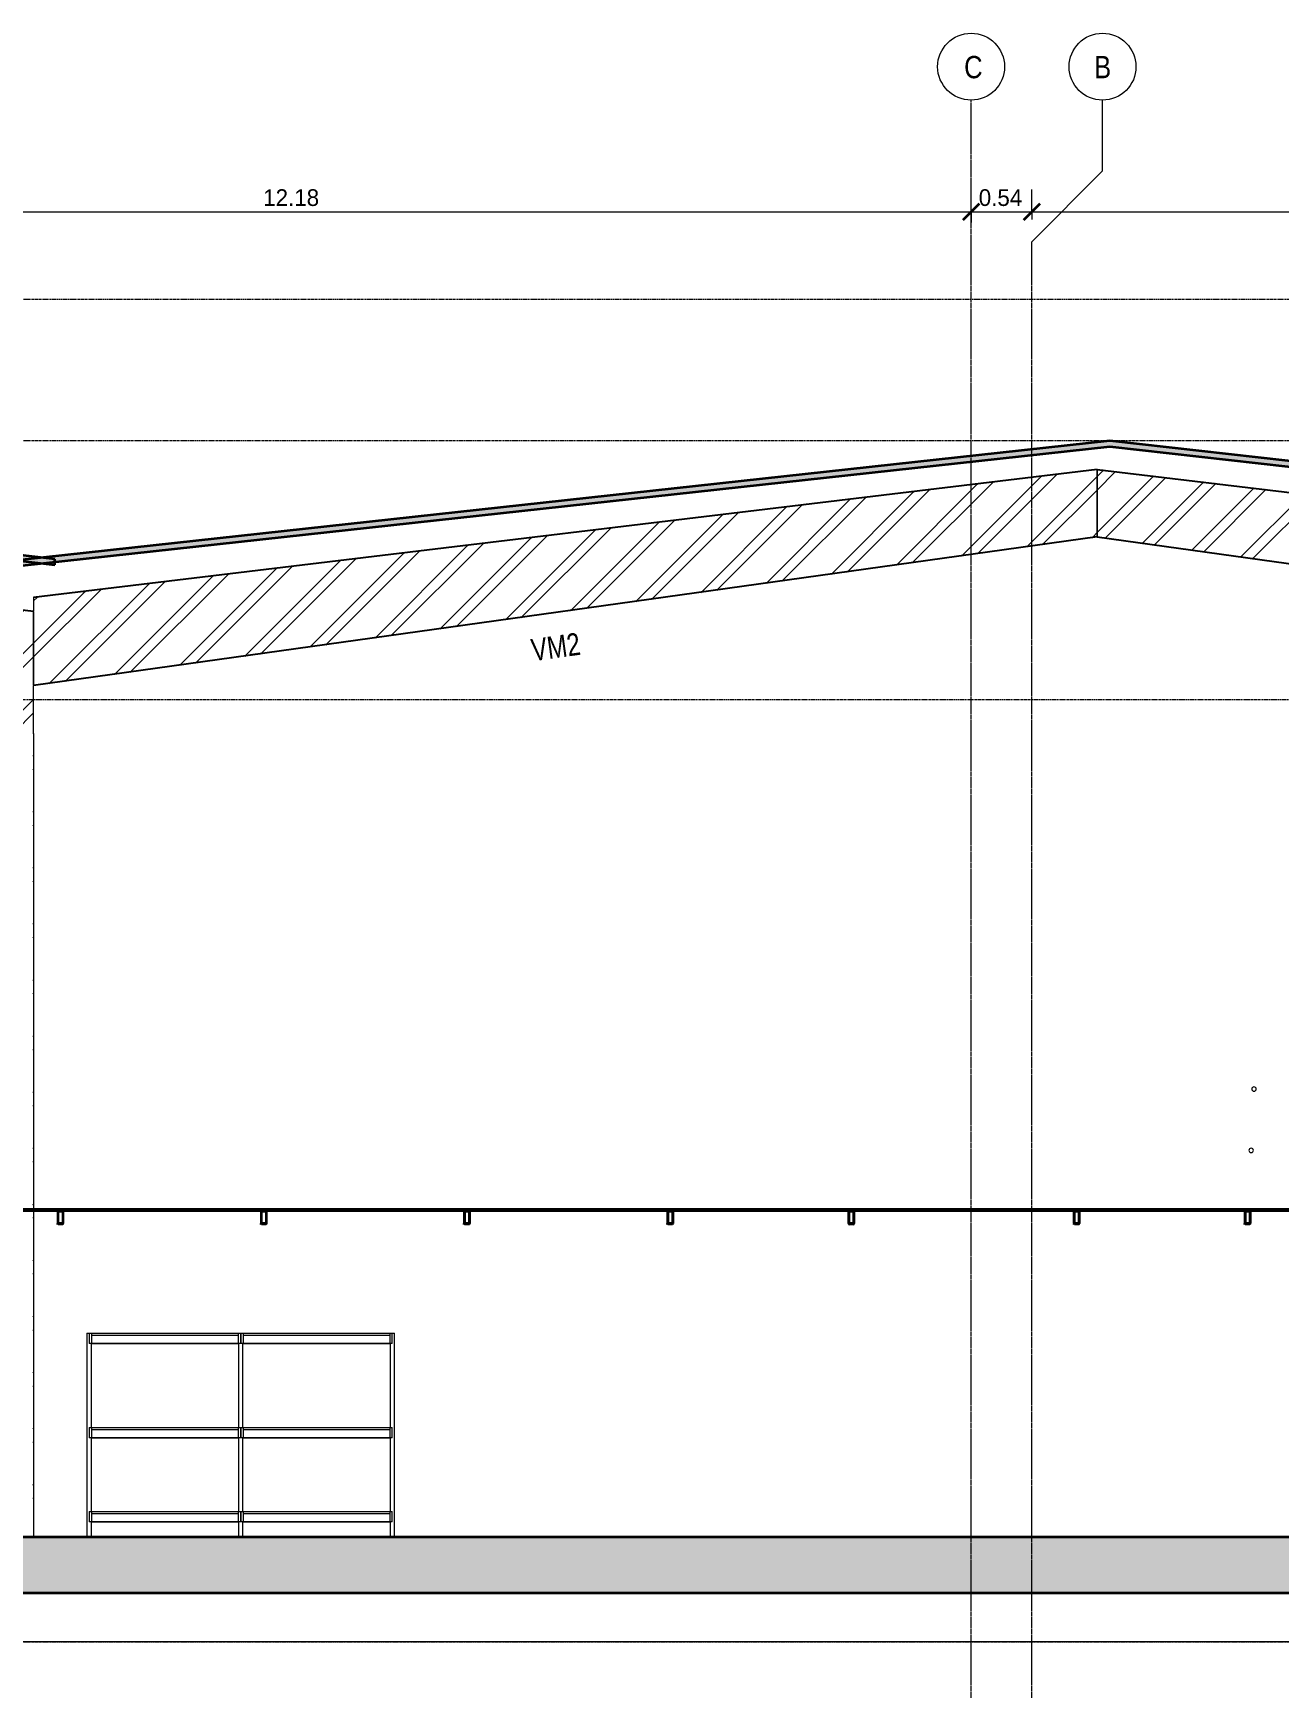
# Model space of a CAD drawing. Header units: centimetres. Extents: x -6747 to 14796, y -285 to 1548.
# Drawn here: x 11278 to 12396, y -50 to 1443 of the extents above; entities that cross this region are included whole.
import ezdxf

# ---------------------------------------------------------------- set-up
doc = ezdxf.new("R2010")
doc.units = ezdxf.units.CM
doc.linetypes.add('Centre', pattern=[3.175, 0.635, -0.475, 1.59, -0.475])
doc.linetypes.add('Grid Line', pattern=[2.2225, 1.27, -0.3175, 0.3175, -0.3175])
for name, color, linetype, lineweight in [('A-ANNO-DIMS', 7, 'Continuous', 9), ('A-ANNO-DIMS-100', 7, 'Continuous', 9), ('A-FLOR', 7, 'Continuous', 9), ('A-FLOR-HRAL', 7, 'Continuous', 9), ('A-FLOR-LEVL', 7, 'Continuous', 9), ('A-FLOR-PATT', 7, 'Continuous', 35), ('A-ROOF', 7, 'Continuous', 9), ('A-ROOF-PATT', 7, 'Continuous', 35), ('C-BLDG-PADS', 7, 'Continuous', 9), ('Q-SPCQ', 7, 'Continuous', 9), ('S-BEAM', 7, 'Continuous', 9), ('S-BEAM-IDEN', 7, 'Continuous', 18), ('S-COLS', 7, 'Continuous', 9), ('S-GRID', 7, 'Continuous', 9), ('S-GRID-IDEN', 7, 'Continuous', 9)]:
    doc.layers.add(name, color=color, linetype=linetype, lineweight=lineweight)
doc.styles.add('Century Gothic_1', font='GOTHIC.TTF', dxfattribs={"height": 15})
doc.styles.add('Century Gothic_2', font='GOTHIC.TTF', dxfattribs={"width": 0.8, "height": 20})
doc.styles.add('Saira Condensed', font='SairaCondensed-Regular.ttf', dxfattribs={"height": 20})
doc.dimstyles.new('FCA_N_Cotas_E100', dxfattribs={"dimscale": 30.48, "dimtxt": 15.662524, "dimasz": 0.492126, "dimexe": 0.656168, "dimexo": 0.656168, "dimgap": 0.032808, "dimtad": 1, "dimlfac": 0.01, "dimrnd": 0.01, "dimzin": 0, "dimdsep": 46, "dimtxsty": 'Century Gothic_1', "dimblk1": 'OBLIQUE', "dimblk2": 'OBLIQUE', "dimsah": 1, "dimcen": 0.09, "dimdle": 0.656168, "dimadec": 3, "dimazin": 2, "dimtfac": 1, "dimtdec": 4, "dimtix": 1, "dimtmove": 0, "dimatfit": 3, "dimfxl": 1, "dimtvp": 1, "dimtolj": 1, "dimtzin": 0, "dimarcsym": 2})
pattern_1 = [(45, (0, 0), (-25.1447, 25.1447), []), (45, (0, 38.1), (-25.1447, 25.1447), [])]
pattern_2 = [(45, (13450.334, 0), (-25.14472, 25.14472), []), (45, (13450.334, 38.1), (-25.14472, 25.14472), [])]

# ---------------------------------------------------------------- blocks, each defined once
blk = doc.blocks.new('HSS Rectangular - 50 x 120-1656294-Elevación Eje 16')
at = {"layer": 'S-BEAM', "true_color": 0xcccccc}
h = blk.add_hatch(dxfattribs=at)
h.set_pattern_fill('FP_3', color=254, style=0, pattern_type=2)
h.set_pattern_definition(pattern_1)
h.paths.add_polyline_path([(-1234.4, 374.9), (-1234, 375), (-1233.7, 375.2), (-1233.5, 375.6), (-1233.5, 375.8), (-1233.6, 386.3), (-1233.8, 386.7), (-1234.2, 386.8), (-1234.4, 386.9), (-1237.9, 386.8), (-1238.3, 386.5), (-1238.4, 386.1), (-1238.5, 385.9), (-1238.4, 375.4), (-1238.1, 375.1), (-1237.7, 374.9), (-1237.5, 374.9), (-1236.1, 374.9)])
h.paths.add_polyline_path([(-1237, 375.4), (-1237.4, 375.5), (-1237.8, 375.7), (-1237.9, 376.1), (-1238, 376.3), (-1237.9, 385.8), (-1237.6, 386.2), (-1237.2, 386.3), (-1236.1, 386.4), (-1234.5, 386.3), (-1234.2, 386), (-1234, 385.6), (-1234, 385.4), (-1234.1, 375.9), (-1234.3, 375.6), (-1234.7, 375.4), (-1234.9, 375.4), (-1236.1, 375.4)])
at = {"layer": 'S-BEAM', "color": 254, "true_color": 0xcccccc}
for p, q in [((-1239.6, 374.9), (-1237.5, 374.9)), ((-1237.5, 386.9), (-1239.1, 386.9))]:
    blk.add_line(p, q, dxfattribs=at)
at = {"layer": 'S-BEAM', "color": 254, "lineweight": 35, "true_color": 0xcccccc}
for p, q in [((-1238.4, 386.1), (-1238.5, 385.9)), ((-1238.5, 385.9), (-1238.5, 375.8)), ((-1238.5, 375.8), (-1238.4, 375.6)), ((-1238.4, 386.3), (-1238.4, 386.1)), ((-1238.4, 375.6), (-1238.4, 375.4)), ((-1237.9, 386.8), (-1238.1, 386.7)), ((-1238.1, 375.1), (-1237.9, 375)), ((-1238, 376.3), (-1238, 385.4)), ((-1234.4, 386.9), (-1237.5, 386.9)), ((-1237.5, 374.9), (-1234.4, 374.9)), ((-1237, 386.4), (-1234.9, 386.4)), ((-1234.9, 375.4), (-1237, 375.4)), ((-1234, 385.4), (-1234, 376.3)), ((-1233.5, 375.8), (-1233.5, 385.9))]:
    blk.add_line(p, q, dxfattribs=at)
at = {"layer": 'S-BEAM', "color": 254, "lineweight": 35, "true_color": 0xcccccc, "flags": 128}
for points in [[(-1238.1, 386.7), (-1238.3, 386.5), (-1238.4, 386.3)], [(-1238.4, 375.4), (-1238.3, 375.2), (-1238.1, 375.1)], [(-1238, 385.4), (-1237.9, 385.6), (-1237.9, 385.8), (-1237.8, 386), (-1237.6, 386.2), (-1237.4, 386.3), (-1237.2, 386.3), (-1237, 386.4)], [(-1237, 375.4), (-1237.2, 375.4), (-1237.4, 375.5), (-1237.6, 375.6), (-1237.8, 375.7), (-1237.9, 375.9), (-1237.9, 376.1), (-1238, 376.3)], [(-1237.5, 386.9), (-1237.7, 386.8), (-1237.9, 386.8)], [(-1237.9, 375), (-1237.7, 374.9), (-1237.5, 374.9)], [(-1234.9, 386.4), (-1234.7, 386.3), (-1234.5, 386.3), (-1234.3, 386.2), (-1234.2, 386), (-1234.1, 385.8), (-1234, 385.6), (-1234, 385.4)], [(-1234, 376.3), (-1234, 376.1), (-1234.1, 375.9), (-1234.2, 375.7), (-1234.3, 375.6), (-1234.5, 375.5), (-1234.7, 375.4), (-1234.9, 375.4)], [(-1233.5, 385.9), (-1233.5, 386.1), (-1233.6, 386.3), (-1233.7, 386.5), (-1233.8, 386.7), (-1234, 386.8), (-1234.2, 386.8), (-1234.4, 386.9)], [(-1234.4, 374.9), (-1234.2, 374.9), (-1234, 375), (-1233.8, 375.1), (-1233.7, 375.2), (-1233.6, 375.4), (-1233.5, 375.6), (-1233.5, 375.8)]]:
    blk.add_lwpolyline(points, dxfattribs=at)
blk = doc.blocks.new('HSS Rectangular - 50 x 120-1656366-Elevación Eje 16')
at = {"layer": 'S-BEAM', "true_color": 0xcccccc}
h = blk.add_hatch(dxfattribs=at)
h.set_pattern_fill('FP_3', color=254, style=0, pattern_type=2)
h.set_pattern_definition(pattern_1)
h.paths.add_polyline_path([(-1084.3, 374.9), (-1080.8, 375), (-1080.4, 375.2), (-1080.2, 375.6), (-1080.2, 375.8), (-1080.3, 386.3), (-1080.6, 386.7), (-1081, 386.8), (-1081.2, 386.9), (-1084.7, 386.8), (-1085, 386.5), (-1085.2, 386.1), (-1085.2, 385.9), (-1085.1, 375.4), (-1084.9, 375.1), (-1084.5, 374.9)])
h.paths.add_polyline_path([(-1083.8, 375.4), (-1084.2, 375.5), (-1084.5, 375.7), (-1084.7, 376.1), (-1084.7, 376.3), (-1084.6, 385.8), (-1084.4, 386.2), (-1084, 386.3), (-1083.8, 386.4), (-1081.3, 386.3), (-1080.9, 386), (-1080.7, 385.6), (-1080.7, 385.4), (-1080.8, 375.9), (-1081.1, 375.6), (-1081.5, 375.4), (-1081.7, 375.4)])
at = {"layer": 'S-BEAM', "color": 254, "true_color": 0xcccccc}
for p, q in [((-1086.3, 374.9), (-1084.3, 374.9)), ((-1084.3, 386.9), (-1085.8, 386.9))]:
    blk.add_line(p, q, dxfattribs=at)
at = {"layer": 'S-BEAM', "color": 254, "lineweight": 35, "true_color": 0xcccccc}
for p, q in [((-1085.1, 386.3), (-1085.2, 386.1)), ((-1085.2, 386.1), (-1085.2, 385.9)), ((-1085.2, 385.9), (-1085.2, 375.8)), ((-1085.2, 375.8), (-1085.2, 375.6)), ((-1085.2, 375.6), (-1085.1, 375.4)), ((-1084.7, 386.8), (-1084.9, 386.7)), ((-1084.9, 375.1), (-1084.7, 375)), ((-1084.7, 376.3), (-1084.7, 385.4)), ((-1081.2, 386.9), (-1084.3, 386.9)), ((-1084.3, 374.9), (-1081.2, 374.9)), ((-1083.8, 386.4), (-1081.7, 386.4)), ((-1081.7, 375.4), (-1083.8, 375.4)), ((-1080.7, 385.4), (-1080.7, 376.3)), ((-1080.2, 375.8), (-1080.2, 385.9))]:
    blk.add_line(p, q, dxfattribs=at)
at = {"layer": 'S-BEAM', "color": 254, "lineweight": 35, "true_color": 0xcccccc, "flags": 128}
for points in [[(-1084.9, 386.7), (-1085, 386.5), (-1085.1, 386.3)], [(-1085.1, 375.4), (-1085, 375.2), (-1084.9, 375.1)], [(-1084.3, 386.9), (-1084.5, 386.8), (-1084.7, 386.8)], [(-1084.7, 385.4), (-1084.7, 385.6), (-1084.6, 385.8), (-1084.5, 386), (-1084.4, 386.2), (-1084.2, 386.3), (-1084, 386.3), (-1083.8, 386.4)], [(-1083.8, 375.4), (-1084, 375.4), (-1084.2, 375.5), (-1084.4, 375.6), (-1084.5, 375.7), (-1084.6, 375.9), (-1084.7, 376.1), (-1084.7, 376.3)], [(-1084.7, 375), (-1084.5, 374.9), (-1084.3, 374.9)], [(-1081.7, 386.4), (-1081.5, 386.3), (-1081.3, 386.3), (-1081.1, 386.2), (-1080.9, 386), (-1080.8, 385.8), (-1080.7, 385.6), (-1080.7, 385.4)], [(-1080.7, 376.3), (-1080.7, 376.1), (-1080.8, 375.9), (-1080.9, 375.7), (-1081.1, 375.6), (-1081.3, 375.5), (-1081.5, 375.4), (-1081.7, 375.4)], [(-1080.2, 385.9), (-1080.2, 386.1), (-1080.3, 386.3), (-1080.4, 386.5), (-1080.6, 386.7), (-1080.8, 386.8), (-1081, 386.8), (-1081.2, 386.9)], [(-1081.2, 374.9), (-1081, 374.9), (-1080.8, 375), (-1080.6, 375.1), (-1080.4, 375.2), (-1080.3, 375.4), (-1080.2, 375.6), (-1080.2, 375.8)]]:
    blk.add_lwpolyline(points, dxfattribs=at)
blk = doc.blocks.new('HSS Rectangular - 50 x 120-1656454-Elevación Eje 16')
at = {"layer": 'S-BEAM', "color": 254, "lineweight": 35, "true_color": 0xcccccc}
for p, q in [((-1440.7, 385.9), (-1440.7, 375.8)), ((-1440.2, 376.3), (-1440.2, 385.4)), ((-1436.7, 386.9), (-1439.8, 386.9)), ((-1439.8, 374.9), (-1436.7, 374.9)), ((-1439.3, 386.4), (-1437.2, 386.4)), ((-1437.2, 375.4), (-1439.3, 375.4)), ((-1436.2, 385.4), (-1436.2, 376.3)), ((-1435.7, 375.8), (-1435.7, 385.9))]:
    blk.add_line(p, q, dxfattribs=at)
for centre, radius, start, end in [((-1439.8, 385.9), 0.95, 90, 180), ((-1439.8, 375.8), 0.95, 180, 270), ((-1439.3, 385.4), 0.952, 90, 180), ((-1439.3, 376.3), 0.952, 180, 270), ((-1437.2, 385.4), 0.953, 0, 90), ((-1437.2, 376.3), 0.953, 270, 0), ((-1436.7, 385.9), 0.95, 0, 90), ((-1436.7, 375.8), 0.95, 270, 0)]:
    blk.add_arc(centre, radius, start, end, dxfattribs=at)
blk = doc.blocks.new('HSS Rectangular - 50 x 120-1656544-Elevación Eje 16')
at = {"layer": 'S-BEAM', "color": 254, "true_color": 0xcccccc}
for p, q in [((-1604.3, 374.9), (-1602.3, 374.9)), ((-1602.3, 386.9), (-1603.8, 386.9))]:
    blk.add_line(p, q, dxfattribs=at)
at = {"layer": 'S-BEAM', "color": 254, "lineweight": 35, "true_color": 0xcccccc}
for p, q in [((-1603.1, 386.3), (-1603.2, 386.1)), ((-1603.2, 386.1), (-1603.2, 385.9)), ((-1603.2, 385.9), (-1603.2, 375.8)), ((-1603.2, 375.8), (-1603.2, 375.6)), ((-1603.2, 375.6), (-1603.1, 375.4)), ((-1602.7, 376.3), (-1602.7, 385.4)), ((-1599.2, 386.9), (-1602.3, 386.9)), ((-1602.3, 374.9), (-1599.2, 374.9)), ((-1601.8, 386.4), (-1599.7, 386.4)), ((-1599.7, 375.4), (-1601.8, 375.4)), ((-1598.7, 385.4), (-1598.7, 376.3)), ((-1598.2, 375.8), (-1598.2, 385.9))]:
    blk.add_line(p, q, dxfattribs=at)
at = {"layer": 'S-BEAM', "color": 254, "lineweight": 35, "true_color": 0xcccccc, "flags": 128}
for points in [[(-1602.3, 386.9), (-1602.5, 386.8), (-1602.7, 386.8), (-1602.9, 386.7), (-1603, 386.5), (-1603.1, 386.3)], [(-1603.1, 375.4), (-1603, 375.2), (-1602.9, 375.1), (-1602.7, 375), (-1602.5, 374.9), (-1602.3, 374.9)], [(-1602.7, 385.4), (-1602.7, 385.6), (-1602.6, 385.8), (-1602.5, 386), (-1602.4, 386.2), (-1602.2, 386.3), (-1602, 386.3), (-1601.8, 386.4)], [(-1601.8, 375.4), (-1602, 375.4), (-1602.2, 375.5), (-1602.4, 375.6), (-1602.5, 375.7), (-1602.6, 375.9), (-1602.7, 376.1), (-1602.7, 376.3)], [(-1599.7, 386.4), (-1599.4, 386.3), (-1599.2, 386.3), (-1599.1, 386.2), (-1598.9, 386), (-1598.8, 385.8), (-1598.7, 385.6), (-1598.7, 385.4)], [(-1598.7, 376.3), (-1598.7, 376.1), (-1598.8, 375.9), (-1598.9, 375.7), (-1599.1, 375.6), (-1599.2, 375.5), (-1599.4, 375.4), (-1599.7, 375.4)], [(-1598.2, 385.9), (-1598.2, 386.1), (-1598.3, 386.3), (-1598.4, 386.5), (-1598.6, 386.7), (-1598.7, 386.8), (-1598.9, 386.8), (-1599.2, 386.9)], [(-1599.2, 374.9), (-1598.9, 374.9), (-1598.7, 375), (-1598.6, 375.1), (-1598.4, 375.2), (-1598.3, 375.4), (-1598.2, 375.6), (-1598.2, 375.8)]]:
    blk.add_lwpolyline(points, dxfattribs=at)
blk = doc.blocks.new('HSS Rectangular - 50 x 120-1656615-Elevación Eje 16')
at = {"layer": 'S-BEAM', "true_color": 0xcccccc}
h = blk.add_hatch(dxfattribs=at)
h.set_pattern_fill('FP_3', color=254, style=0, pattern_type=2)
h.set_pattern_definition(pattern_1)
h.paths.add_polyline_path([(-1784.6, 374.9), (-1781.1, 375), (-1780.8, 375.2), (-1780.6, 375.6), (-1780.6, 375.8), (-1780.7, 386.3), (-1780.9, 386.7), (-1781.3, 386.8), (-1781.5, 386.9), (-1785, 386.8), (-1785.4, 386.5), (-1785.5, 386.1), (-1785.6, 385.9), (-1785.5, 375.4), (-1785.2, 375.1), (-1784.8, 374.9)])
h.paths.add_polyline_path([(-1782, 375.4), (-1784.5, 375.5), (-1784.9, 375.7), (-1785, 376.1), (-1785.1, 376.3), (-1785, 385.8), (-1784.7, 386.2), (-1784.3, 386.3), (-1784.1, 386.4), (-1781.6, 386.3), (-1781.3, 386), (-1781.1, 385.6), (-1781.1, 385.4), (-1781.2, 375.9), (-1781.4, 375.6), (-1781.8, 375.4)])
at = {"layer": 'S-BEAM', "color": 254, "true_color": 0xcccccc}
for p, q in [((-1786.7, 374.9), (-1784.6, 374.9)), ((-1784.6, 386.9), (-1786.2, 386.9))]:
    blk.add_line(p, q, dxfattribs=at)
at = {"layer": 'S-BEAM', "color": 254, "lineweight": 35, "true_color": 0xcccccc}
for p, q in [((-1785.6, 385.9), (-1785.6, 375.8)), ((-1785, 386.8), (-1785.2, 386.7)), ((-1785.2, 375.1), (-1785, 375)), ((-1785.1, 376.3), (-1785.1, 385.4)), ((-1781.5, 386.9), (-1784.6, 386.9)), ((-1784.6, 374.9), (-1781.5, 374.9)), ((-1784.1, 386.4), (-1782, 386.4)), ((-1782, 375.4), (-1784.1, 375.4)), ((-1781.1, 385.4), (-1781.1, 376.3)), ((-1780.6, 375.8), (-1780.6, 385.9))]:
    blk.add_line(p, q, dxfattribs=at)
at = {"layer": 'S-BEAM', "color": 254, "lineweight": 35, "true_color": 0xcccccc, "flags": 128}
for points in [[(-1785.2, 386.7), (-1785.4, 386.5), (-1785.5, 386.3), (-1785.5, 386.1), (-1785.6, 385.9)], [(-1785.6, 375.8), (-1785.5, 375.6), (-1785.5, 375.4), (-1785.4, 375.2), (-1785.2, 375.1)], [(-1785.1, 385.4), (-1785, 385.6), (-1785, 385.8), (-1784.9, 386), (-1784.7, 386.2), (-1784.5, 386.3), (-1784.3, 386.3), (-1784.1, 386.4)], [(-1784.1, 375.4), (-1784.3, 375.4), (-1784.5, 375.5), (-1784.7, 375.6), (-1784.9, 375.7), (-1785, 375.9), (-1785, 376.1), (-1785.1, 376.3)], [(-1784.6, 386.9), (-1784.8, 386.8), (-1785, 386.8)], [(-1785, 375), (-1784.8, 374.9), (-1784.6, 374.9)], [(-1782, 386.4), (-1781.8, 386.3), (-1781.6, 386.3), (-1781.4, 386.2), (-1781.3, 386), (-1781.2, 385.8), (-1781.1, 385.6), (-1781.1, 385.4)], [(-1781.1, 376.3), (-1781.1, 376.1), (-1781.2, 375.9), (-1781.3, 375.7), (-1781.4, 375.6), (-1781.6, 375.5), (-1781.8, 375.4), (-1782, 375.4)], [(-1780.6, 385.9), (-1780.6, 386.1), (-1780.7, 386.3), (-1780.8, 386.5), (-1780.9, 386.7), (-1781.1, 386.8), (-1781.3, 386.8), (-1781.5, 386.9)], [(-1781.5, 374.9), (-1781.3, 374.9), (-1781.1, 375), (-1780.9, 375.1), (-1780.8, 375.2), (-1780.7, 375.4), (-1780.6, 375.6), (-1780.6, 375.8)]]:
    blk.add_lwpolyline(points, dxfattribs=at)
blk = doc.blocks.new('HSS Rectangular - 50 x 120-V1-Elevación Eje 16')
at = {"layer": 'S-BEAM', "true_color": 0xcccccc}
h = blk.add_hatch(dxfattribs=at)
h.set_pattern_fill('FP_3', color=254, style=0, pattern_type=2)
h.set_pattern_definition(pattern_1)
h.paths.add_polyline_path([(-1967, 374.9), (-1963.5, 375), (-1963.1, 375.2), (-1963, 375.6), (-1962.9, 375.8), (-1963, 386.3), (-1963.3, 386.7), (-1963.7, 386.8), (-1963.9, 386.9), (-1967.4, 386.8), (-1967.7, 386.5), (-1967.9, 386.1), (-1967.9, 385.9), (-1967.8, 375.4), (-1967.6, 375.1), (-1967.2, 374.9)])
h.paths.add_polyline_path([(-1966.5, 375.4), (-1966.9, 375.5), (-1967.2, 375.7), (-1967.4, 376.1), (-1967.4, 376.3), (-1967.3, 385.8), (-1967.1, 386.2), (-1966.7, 386.3), (-1966.5, 386.4), (-1964, 386.3), (-1963.6, 386), (-1963.5, 385.6), (-1963.4, 385.4), (-1963.5, 375.9), (-1963.8, 375.6), (-1964.2, 375.4), (-1964.4, 375.4)])
at = {"layer": 'S-BEAM', "color": 254, "true_color": 0xcccccc}
for p, q in [((-1969.1, 374.9), (-1967, 374.9)), ((-1967, 386.9), (-1968.5, 386.9))]:
    blk.add_line(p, q, dxfattribs=at)
at = {"layer": 'S-BEAM', "color": 254, "lineweight": 35, "true_color": 0xcccccc}
for p, q in [((-1967.8, 386.3), (-1967.9, 386.1)), ((-1967.9, 386.1), (-1967.9, 385.9)), ((-1967.9, 385.9), (-1967.9, 375.8)), ((-1967.9, 375.8), (-1967.9, 375.6)), ((-1967.9, 375.6), (-1967.8, 375.4)), ((-1967.7, 386.5), (-1967.8, 386.3)), ((-1967.8, 375.4), (-1967.7, 375.2)), ((-1967.6, 386.7), (-1967.7, 386.5)), ((-1967.7, 375.2), (-1967.6, 375.1)), ((-1967.4, 386.8), (-1967.6, 386.7)), ((-1967.6, 375.1), (-1967.4, 375)), ((-1967.4, 376.3), (-1967.4, 385.4)), ((-1963.9, 386.9), (-1967, 386.9)), ((-1967, 374.9), (-1963.9, 374.9)), ((-1966.5, 386.4), (-1964.4, 386.4)), ((-1964.4, 375.4), (-1966.5, 375.4)), ((-1963.4, 385.4), (-1963.4, 376.3)), ((-1962.9, 375.8), (-1962.9, 385.9))]:
    blk.add_line(p, q, dxfattribs=at)
at = {"layer": 'S-BEAM', "color": 254, "lineweight": 35, "true_color": 0xcccccc, "flags": 128}
for points in [[(-1967, 386.9), (-1967.2, 386.8), (-1967.4, 386.8)], [(-1967.4, 385.4), (-1967.4, 385.6), (-1967.3, 385.8), (-1967.2, 386), (-1967.1, 386.2), (-1966.9, 386.3), (-1966.7, 386.3), (-1966.5, 386.4)], [(-1966.5, 375.4), (-1966.7, 375.4), (-1966.9, 375.5), (-1967.1, 375.6), (-1967.2, 375.7), (-1967.3, 375.9), (-1967.4, 376.1), (-1967.4, 376.3)], [(-1967.4, 375), (-1967.2, 374.9), (-1967, 374.9)], [(-1964.4, 386.4), (-1964.2, 386.3), (-1964, 386.3), (-1963.8, 386.2), (-1963.6, 386), (-1963.5, 385.8), (-1963.5, 385.6), (-1963.4, 385.4)], [(-1963.4, 376.3), (-1963.5, 376.1), (-1963.5, 375.9), (-1963.6, 375.7), (-1963.8, 375.6), (-1964, 375.5), (-1964.2, 375.4), (-1964.4, 375.4)], [(-1962.9, 385.9), (-1963, 386.1), (-1963, 386.3), (-1963.1, 386.5), (-1963.3, 386.7), (-1963.5, 386.8), (-1963.7, 386.8), (-1963.9, 386.9)], [(-1963.9, 374.9), (-1963.7, 374.9), (-1963.5, 375), (-1963.3, 375.1), (-1963.1, 375.2), (-1963, 375.4), (-1963, 375.6), (-1962.9, 375.8)]]:
    blk.add_lwpolyline(points, dxfattribs=at)
blk = doc.blocks.new('HSS Rectangular - 50 x 120-V2-Elevación Eje 16')
at = {"layer": 'S-BEAM', "color": 254, "true_color": 0xcccccc}
for p, q in [((-2151.4, 374.9), (-2149.3, 374.9)), ((-2149.3, 386.9), (-2150.9, 386.9))]:
    blk.add_line(p, q, dxfattribs=at)
at = {"layer": 'S-BEAM', "color": 254, "lineweight": 35, "true_color": 0xcccccc}
for p, q in [((-2150.2, 386.3), (-2150.3, 386.1)), ((-2150.3, 386.1), (-2150.3, 385.9)), ((-2150.3, 385.9), (-2150.3, 375.8)), ((-2150.3, 375.8), (-2150.3, 375.6)), ((-2150.3, 375.6), (-2150.2, 375.4)), ((-2149.8, 386.8), (-2149.9, 386.7)), ((-2149.9, 375.1), (-2149.8, 375)), ((-2149.8, 376.3), (-2149.8, 385.4)), ((-2146.2, 386.9), (-2149.3, 386.9)), ((-2149.3, 374.9), (-2146.2, 374.9)), ((-2148.8, 386.4), (-2146.7, 386.4)), ((-2146.7, 375.4), (-2148.8, 375.4)), ((-2145.8, 385.4), (-2145.8, 376.3)), ((-2145.3, 375.8), (-2145.3, 385.9))]:
    blk.add_line(p, q, dxfattribs=at)
at = {"layer": 'S-BEAM', "color": 254, "lineweight": 35, "true_color": 0xcccccc, "flags": 128}
for points in [[(-2149.9, 386.7), (-2150.1, 386.5), (-2150.2, 386.3)], [(-2150.2, 375.4), (-2150.1, 375.2), (-2149.9, 375.1)], [(-2149.3, 386.9), (-2149.6, 386.8), (-2149.8, 386.8)], [(-2149.8, 385.4), (-2149.8, 385.6), (-2149.7, 385.8), (-2149.6, 386), (-2149.4, 386.2), (-2149.3, 386.3), (-2149.1, 386.3), (-2148.8, 386.4)], [(-2148.8, 375.4), (-2149.1, 375.4), (-2149.3, 375.5), (-2149.4, 375.6), (-2149.6, 375.7), (-2149.7, 375.9), (-2149.8, 376.1), (-2149.8, 376.3)], [(-2149.8, 375), (-2149.6, 374.9), (-2149.3, 374.9)], [(-2146.7, 386.4), (-2146.5, 386.3), (-2146.3, 386.3), (-2146.2, 386.2), (-2146, 386), (-2145.9, 385.8), (-2145.8, 385.6), (-2145.8, 385.4)], [(-2145.8, 376.3), (-2145.8, 376.1), (-2145.9, 375.9), (-2146, 375.7), (-2146.2, 375.6), (-2146.3, 375.5), (-2146.5, 375.4), (-2146.7, 375.4)], [(-2145.3, 385.9), (-2145.3, 386.1), (-2145.4, 386.3), (-2145.5, 386.5), (-2145.6, 386.7), (-2145.8, 386.8), (-2146, 386.8), (-2146.2, 386.9)], [(-2146.2, 374.9), (-2146, 374.9), (-2145.8, 375), (-2145.6, 375.1), (-2145.5, 375.2), (-2145.4, 375.4), (-2145.3, 375.6), (-2145.3, 375.8)]]:
    blk.add_lwpolyline(points, dxfattribs=at)
blk = doc.blocks.new('RVR-Rack Almacenamiento - Default-1745759-Elevación Eje 16')
at = {"layer": 'Q-SPCQ', "color": 254, "true_color": 0xdadada}
for p, q in [((-2124.1, 276.9), (-2122, 276.9)), ((-2124.1, 276.9), (-2124.1, 94)), ((-2122, 276.9), (-2119.8, 276.9)), ((-2122, 276.9), (-2122, 267.7)), ((-2119.8, 267.7), (-2119.8, 276.9)), ((-2119.8, 276.9), (-1988.3, 276.9)), ((-1988.3, 274.8), (-2119.8, 274.8)), ((-1988.3, 276.9), (-1986.1, 276.9)), ((-1988.3, 276.9), (-1988.3, 267.7)), ((-1986.1, 267.7), (-1986.1, 276.9)), ((-1986.1, 276.9), (-1986, 276.9)), ((-2119.8, 267.7), (-2122, 267.7)), ((-2120.1, 192.3), (-2120.1, 267.7)), ((-2119.8, 268), (-1988.3, 268)), ((-2119.8, 267.7), (-1988.3, 267.7)), ((-1986.1, 267.7), (-1988.3, 267.7)), ((-1988, 267.7), (-1988, 192.3)), ((-1984.1, 192.3), (-1984.1, 267.7)), ((-2122, 192.3), (-2119.8, 192.3)), ((-2122, 192.3), (-2122, 183.1)), ((-2119.8, 183.1), (-2122, 183.1)), ((-2120.1, 116.9), (-2120.1, 183.1)), ((-2119.8, 183.1), (-2119.8, 192.3)), ((-2119.8, 192.3), (-1988.3, 192.3)), ((-1988.3, 190.2), (-2119.8, 190.2)), ((-2119.8, 183.4), (-1988.3, 183.4)), ((-2119.8, 183.1), (-1988.3, 183.1)), ((-1988.3, 192.3), (-1986.1, 192.3)), ((-1988.3, 192.3), (-1988.3, 183.1)), ((-1986.1, 183.1), (-1988.3, 183.1)), ((-1988, 183.1), (-1988, 116.9)), ((-1986.1, 183.1), (-1986.1, 192.3)), ((-1984.1, 116.9), (-1984.1, 183.1)), ((-2122, 116.9), (-2119.8, 116.9)), ((-2122, 116.9), (-2122, 107.7)), ((-2119.8, 107.7), (-2122, 107.7)), ((-2120.1, 94), (-2120.1, 107.7)), ((-2119.8, 107.7), (-2119.8, 116.9)), ((-2119.8, 116.9), (-1988.3, 116.9)), ((-1988.3, 114.8), (-2119.8, 114.8)), ((-2119.8, 108), (-1988.3, 108)), ((-2119.8, 107.7), (-1988.3, 107.7)), ((-1988.3, 116.9), (-1986.1, 116.9)), ((-1988.3, 116.9), (-1988.3, 107.7)), ((-1986.1, 107.7), (-1988.3, 107.7)), ((-1988, 107.7), (-1988, 94)), ((-1986.1, 107.7), (-1986.1, 116.9)), ((-1984.1, 94), (-1984.1, 107.7)), ((-2120.1, 94), (-2124.1, 94)), ((-1984.1, 94), (-1988, 94))]:
    blk.add_line(p, q, dxfattribs=at)
blk = doc.blocks.new('RVR-Rack Almacenamiento - Default-V3-Elevación Eje 16')
at = {"layer": 'Q-SPCQ', "color": 254, "true_color": 0xdadada}
for p, q in [((-1986.1, 276.9), (-1986, 276.9)), ((-1986, 276.9), (-1983.7, 276.9)), ((-1986, 276.9), (-1986, 267.7)), ((-1983.7, 267.7), (-1983.7, 276.9)), ((-1983.7, 276.9), (-1852.3, 276.9)), ((-1852.3, 274.8), (-1983.7, 274.8)), ((-1852.3, 276.9), (-1850.1, 276.9)), ((-1852.3, 276.9), (-1852.3, 267.7)), ((-1850.1, 267.7), (-1850.1, 276.9)), ((-1850.1, 276.9), (-1848, 276.9)), ((-1848, 94), (-1848, 276.9)), ((-1988, 267.7), (-1988, 192.3)), ((-1983.7, 267.7), (-1986, 267.7)), ((-1984.1, 192.3), (-1984.1, 267.7)), ((-1983.7, 268), (-1852.3, 268)), ((-1983.7, 267.7), (-1852.3, 267.7)), ((-1850.1, 267.7), (-1852.3, 267.7)), ((-1852, 267.7), (-1852, 192.3)), ((-1988, 183.1), (-1988, 116.9)), ((-1986, 192.3), (-1983.7, 192.3)), ((-1986, 192.3), (-1986, 183.1)), ((-1983.7, 183.1), (-1986, 183.1)), ((-1984.1, 116.9), (-1984.1, 183.1)), ((-1983.7, 183.1), (-1983.7, 192.3)), ((-1983.7, 192.3), (-1852.3, 192.3)), ((-1852.3, 190.2), (-1983.7, 190.2)), ((-1983.7, 183.4), (-1852.3, 183.4)), ((-1983.7, 183.1), (-1852.3, 183.1)), ((-1852.3, 192.3), (-1850.1, 192.3)), ((-1852.3, 192.3), (-1852.3, 183.1)), ((-1850.1, 183.1), (-1852.3, 183.1)), ((-1852, 183.1), (-1852, 116.9)), ((-1850.1, 183.1), (-1850.1, 192.3)), ((-1988, 107.7), (-1988, 94)), ((-1986, 116.9), (-1983.7, 116.9)), ((-1986, 116.9), (-1986, 107.7)), ((-1983.7, 107.7), (-1986, 107.7)), ((-1984.1, 94), (-1984.1, 107.7)), ((-1983.7, 107.7), (-1983.7, 116.9)), ((-1983.7, 116.9), (-1852.3, 116.9)), ((-1852.3, 114.8), (-1983.7, 114.8)), ((-1983.7, 108), (-1852.3, 108)), ((-1983.7, 107.7), (-1852.3, 107.7)), ((-1852.3, 116.9), (-1850.1, 116.9)), ((-1852.3, 116.9), (-1852.3, 107.7)), ((-1850.1, 107.7), (-1852.3, 107.7)), ((-1852, 107.7), (-1852, 94)), ((-1850.1, 107.7), (-1850.1, 116.9)), ((-1984.1, 94), (-1988, 94)), ((-1848, 94), (-1852, 94))]:
    blk.add_line(p, q, dxfattribs=at)
blk = doc.blocks.new('Railing - Railing-1966874-Elevación Eje 16')
at = {"layer": 'A-FLOR-HRAL', "color": 254, "true_color": 0xcccccc}
for centre, start, end in [((-1077, 495.9), 0, 180), ((-1077, 495.9), 180, 0), ((-1079.5, 440.9), 0, 180), ((-1079.5, 440.9), 180, 0)]:
    blk.add_arc(centre, 2, start, end, dxfattribs=at)
blk = doc.blocks.new('PQ_RVR_ARQ-01_ZZ_ZZ_MO_T_A_rvt-3-Elevación Eje 16')
at = {"layer": 'A-FLOR', "true_color": 0xeaeaea}
h = blk.add_hatch(color=254, dxfattribs=at)
h.paths.add_polyline_path([(-1672.2, 386.9), (-335.2, 386.9), (-335.2, 387.9), (-2171.9, 387.9), (-2171.9, 386.9), (-1769.2, 386.9)])
h.paths.add_polyline_path([(-2350.6, 386.9), (-2249.6, 386.9), (-2249.7, 387.9), (-2377.1, 387.9), (-2377.1, 386.9)])
at = {"layer": 'A-ROOF-PATT', "lineweight": 9, "true_color": 0xeaeaea}
for points in [[(-2152.9, 966.1), (-2152.9, 971.2), (-4147.4, 1201.9), (-6109.6, 974.5), (-6109.6, 969.5), (-4147.4, 1196.9), (-2171.9, 968.3)], [(-247.9, 964), (-247.9, 969.1), (-1206.2, 1077.3), (-2182.3, 970.5), (-2182.3, 965.5), (-1206.2, 1072.3), (-281.8, 967.9)]]:
    blk.add_hatch(color=254, dxfattribs=at).paths.add_polyline_path(points)
at = {"layer": 'A-FLOR', "color": 254, "lineweight": 35, "true_color": 0xcccccc}
for p, q in [((-307.1, 387.9), (-2377.1, 387.9)), ((-2377.1, 386.9), (-307.1, 386.9)), ((-270.8, 94), (-2569.5, 94)), ((-5836.9, 44), (-270.8, 44))]:
    blk.add_line(p, q, dxfattribs=at)
at = {"layer": 'A-ROOF', "color": 254, "lineweight": 35, "true_color": 0xcccccc}
for p, q in [((-2152.9, 971.2), (-4147.4, 1201.9)), ((-4147.4, 1196.9), (-2152.9, 966.1)), ((-1206.2, 1077.3), (-2182.3, 970.5)), ((-247.9, 969.1), (-1206.2, 1077.3)), ((-2182.3, 965.5), (-1206.2, 1072.3)), ((-1206.2, 1072.3), (-247.9, 964)), ((-2152.9, 966.1), (-2152.9, 971.2))]:
    blk.add_line(p, q, dxfattribs=at)
at = {"layer": 'C-BLDG-PADS', "color": 254, "lineweight": 18, "true_color": 0xdadada}
blk.add_line((-270.8, 0), (-5936.9, 0), dxfattribs=at)
at = {"layer": 'A-FLOR-HRAL', "color": 254, "lineweight": 9, "true_color": 0xe5e5e5}
blk.add_blockref('Railing - Railing-1966874-Elevación Eje 16', (0, 0), dxfattribs=at)
at = {"layer": 'Q-SPCQ', "color": 254, "lineweight": 9, "true_color": 0xe5e5e5}
for name in ['RVR-Rack Almacenamiento - Default-1745759-Elevación Eje 16', 'RVR-Rack Almacenamiento - Default-V3-Elevación Eje 16']:
    blk.add_blockref(name, (0, 0), dxfattribs=at)
at = {"layer": 'S-BEAM', "color": 254, "lineweight": 9, "true_color": 0xe5e5e5}
for name in ['HSS Rectangular - 50 x 120-V2-Elevación Eje 16', 'HSS Rectangular - 50 x 120-V1-Elevación Eje 16', 'HSS Rectangular - 50 x 120-1656615-Elevación Eje 16', 'HSS Rectangular - 50 x 120-1656544-Elevación Eje 16', 'HSS Rectangular - 50 x 120-1656454-Elevación Eje 16', 'HSS Rectangular - 50 x 120-1656294-Elevación Eje 16', 'HSS Rectangular - 50 x 120-1656366-Elevación Eje 16']:
    blk.add_blockref(name, (0, 0), dxfattribs=at)
blk = doc.blocks.new('Grid - 3mm-1819951-Elevación Eje 16')
at = {"layer": 'S-GRID-IDEN', "color": 253, "true_color": 0xaaaaaa}
blk.add_circle((-1330.8, 1412.9), 30, dxfattribs=at)
blk = doc.blocks.new('DIMBLOCK41-Elevación Eje 16')
at = {"layer": 'A-ANNO-DIMS-100'}
for p, q in [((10901.7, 1282.7), (10901.7, 1302.7)), ((12119.6, 1282.7), (12119.6, 1302.7)), ((10901.7, 1282.7), (12119.6, 1282.7)), ((10901.7, 1282.7), (10901.7, 1273.3)), ((12119.6, 1282.7), (12119.6, 1273.3))]:
    blk.add_line(p, q, dxfattribs=at)
at = {"layer": 'A-ANNO-DIMS-100', "lineweight": 35}
for p, q in [((10901.7, 1282.7), (10909.2, 1290.2)), ((12119.6, 1282.7), (12127.1, 1290.2)), ((10901.7, 1282.7), (10894.2, 1275.2)), ((12119.6, 1282.7), (12112.1, 1275.2))]:
    blk.add_line(p, q, dxfattribs=at)
at = {"layer": 'A-ANNO-DIMS-100', "color": 0, "insert": (11484.4, 1303), "char_height": 15, "width": 62.948, "attachment_point": 1, "line_spacing_factor": 0.984502, "style": 'Century Gothic_1'}
blk.add_mtext('12.18', dxfattribs=at)
blk = doc.blocks.new('_Oblique')
at = {"color": 0, "linetype": 'ByBlock', "lineweight": -2}
blk.add_line((-0.5, -0.5), (0.5, 0.5), dxfattribs=at)
blk = doc.blocks.new('DIMBLOCK42-Elevación Eje 16')
at = {"layer": 'A-ANNO-DIMS-100'}
for p, q in [((12119.6, 1282.7), (12119.6, 1302.7)), ((12174, 1282.7), (12174, 1302.7)), ((12119.6, 1282.7), (12174, 1282.7)), ((12119.6, 1282.7), (12119.6, 1273.3)), ((12174, 1282.7), (12174, 1275.9))]:
    blk.add_line(p, q, dxfattribs=at)
at = {"layer": 'A-ANNO-DIMS-100', "lineweight": 35}
for p, q in [((12119.6, 1282.7), (12127.1, 1290.2)), ((12174, 1282.7), (12181.5, 1290.2)), ((12119.6, 1282.7), (12112.1, 1275.2)), ((12174, 1282.7), (12166.5, 1275.2))]:
    blk.add_line(p, q, dxfattribs=at)
at = {"layer": 'A-ANNO-DIMS-100', "color": 0, "insert": (12126.4, 1303), "char_height": 15, "width": 48.927, "attachment_point": 1, "line_spacing_factor": 0.984502, "style": 'Century Gothic_1'}
blk.add_mtext('0.54', dxfattribs=at)
blk = doc.blocks.new('DIMBLOCK43-Elevación Eje 16')
at = {"layer": 'A-ANNO-DIMS-100'}
for p, q in [((12174, 1282.7), (12174, 1302.7)), ((13135, 1282.7), (13135, 1302.7)), ((12174, 1282.7), (13135, 1282.7)), ((12174, 1282.7), (12174, 1275.9)), ((13135, 1282.7), (13135, 1273.3))]:
    blk.add_line(p, q, dxfattribs=at)
at = {"layer": 'A-ANNO-DIMS-100', "lineweight": 35}
for p, q in [((12174, 1282.7), (12181.5, 1290.2)), ((13135, 1282.7), (13142.5, 1290.2)), ((12174, 1282.7), (12166.5, 1275.2)), ((13135, 1282.7), (13127.5, 1275.2))]:
    blk.add_line(p, q, dxfattribs=at)
at = {"layer": 'A-ANNO-DIMS-100', "color": 0, "insert": (12634.1, 1303), "char_height": 15, "width": 48.927, "attachment_point": 1, "line_spacing_factor": 0.984502, "style": 'Century Gothic_1'}
blk.add_mtext('9.61', dxfattribs=at)

msp = doc.modelspace()

# ---------------------------------------------------------------- hatches: boundary and pattern name
at = {"layer": 'A-FLOR-PATT', "lineweight": 9, "true_color": 0x9a9a9a}
msp.add_hatch(color=253, dxfattribs=at).paths.add_polyline_path([(13125.421, 44), (13201.872, 44), (13201.872, 94), (7566.602, 94), (7566.602, 44), (13099.137, 44)])
at = {"layer": 'S-BEAM', "true_color": 0xc0c0c0}
h = msp.add_hatch(dxfattribs=at)
h.set_pattern_fill('FP_3', color=9, style=0, pattern_type=2)
h.set_pattern_definition(pattern_2)
h.paths.add_polyline_path([(11278.399, 924.343), (11278.399, 924.929), (9310.959, 1160.69), (9310.959, 1160.104), (11099.704, 945.756)])
h = msp.add_hatch(dxfattribs=at)
h.set_pattern_fill('FP_3', color=9, style=0, pattern_type=2)
h.set_pattern_definition(pattern_2)
h.paths.add_polyline_path([(11278.399, 814.75), (11278.399, 924.343), (9310.959, 1160.104), (9310.959, 1090), (11277.817, 814.831)])
h = msp.add_hatch(dxfattribs=at)
h.set_pattern_fill('FP_5', color=9, style=0, pattern_type=2)
h.set_pattern_definition(pattern_2)
h.paths.add_polyline_path([(11278.399, 936.522), (12232.619, 1051.337), (12232.619, 1051.923), (11278.399, 937.108)])
h = msp.add_hatch(dxfattribs=at)
h.set_pattern_fill('FP_5', color=9, style=0, pattern_type=2)
h.set_pattern_definition(pattern_2)
h.paths.add_polyline_path([(11278.399, 858.084), (12232.619, 991.581), (12232.619, 1051.337), (11278.399, 936.522), (11278.399, 924.343)])
h = msp.add_hatch(dxfattribs=at)
h.set_pattern_fill('FP_5', color=9, style=0, pattern_type=2)
h.set_pattern_definition(pattern_2)
h.paths.add_polyline_path([(13168.517, 939.851), (13168.517, 940.437), (12232.619, 1051.944), (12232.619, 1051.358), (12650.294, 1001.594)])
h = msp.add_hatch(dxfattribs=at)
h.set_pattern_fill('FP_5', color=9, style=0, pattern_type=2)
h.set_pattern_definition(pattern_2)
h.paths.add_polyline_path([(13168.517, 860.647), (13168.517, 939.851), (12232.619, 1051.337), (12232.619, 991.581), (13125.421, 866.676)])
h = msp.add_hatch(dxfattribs=at)
h.set_pattern_fill('FP_5', color=9, style=0, pattern_type=2)
h.set_pattern_definition(pattern_2)
h.paths.add_polyline_path([(11278.399, 857.496), (12232.619, 990.994), (12232.619, 991.581), (11278.399, 858.084)])
h = msp.add_hatch(dxfattribs=at)
h.set_pattern_fill('FP_5', color=9, style=0, pattern_type=2)
h.set_pattern_definition(pattern_2)
h.paths.add_polyline_path([(13168.517, 860.059), (13168.517, 860.647), (12232.619, 991.581), (12232.619, 990.994), (12650.294, 932.56)])
at = {"layer": 'S-COLS', "true_color": 0xc0c0c0}
h = msp.add_hatch(dxfattribs=at)
h.set_pattern_fill('FP_5', color=9, style=0, pattern_type=2)
h.set_pattern_definition(pattern_2)
h.paths.add_polyline_path([(11277.817, 94), (11278.399, 94), (11278.399, 814.75), (11277.817, 814.831), (11277.817, 320.243)])

# ---------------------------------------------------------------- linework, layer by layer
at = {"layer": 'A-FLOR', "lineweight": 35}
for p, q in [((13124.839, 94), (11278.399, 94)), ((7613.416, 44), (13201.872, 44))]:
    msp.add_line(p, q, dxfattribs=at)
at = {"layer": 'A-FLOR-LEVL', "color": 253, "linetype": 'Centre', "true_color": 0xaaaaaa}
for p, q in [((6967.439, 1204.505), (13681.569, 1204.505)), ((6967.439, 1077.508), (13681.569, 1077.508)), ((13681.569, 845.103), (6967.439, 845.103)), ((6967.439, 94), (13681.569, 94)), ((6967.439, 0), (13681.569, 0))]:
    msp.add_line(p, q, dxfattribs=at)
at = {"layer": 'S-BEAM'}
for p, q in [((9310.959, 1160.69), (11278.399, 924.929)), ((9310.959, 1160.104), (11278.399, 924.343)), ((12232.619, 1051.923), (11278.399, 937.108)), ((12232.619, 1051.337), (11278.399, 936.522)), ((12232.619, 1051.358), (12232.619, 1051.944)), ((12232.619, 1051.944), (13168.517, 940.437)), ((12232.619, 1051.923), (12232.619, 1051.337)), ((12232.619, 1051.358), (13168.517, 939.851)), ((12232.619, 1051.337), (12232.619, 991.581)), ((12232.619, 991.581), (12232.619, 1051.337)), ((12232.619, 991.581), (11278.399, 858.084)), ((12232.619, 990.994), (11278.399, 857.496)), ((12232.619, 991.581), (12232.619, 990.994)), ((12232.619, 990.994), (12232.619, 991.581)), ((12232.619, 991.581), (13168.517, 860.647)), ((12232.619, 990.994), (13168.517, 860.059)), ((11278.399, 937.108), (11278.399, 936.522)), ((11278.399, 936.522), (11278.399, 924.929)), ((11278.399, 924.343), (11278.399, 924.929)), ((11278.399, 924.343), (11278.399, 858.084)), ((11278.399, 858.084), (11278.399, 924.343)), ((11278.399, 858.084), (11278.399, 857.496)), ((11278.399, 814.75), (11278.399, 857.496))]:
    msp.add_line(p, q, dxfattribs=at)
at = {"layer": 'S-COLS'}
for p, q in [((11278.399, 814.75), (11277.817, 814.831)), ((11278.399, 814.75), (11278.399, 94)), ((11278.399, 94), (11277.817, 94))]:
    msp.add_line(p, q, dxfattribs=at)
at = {"layer": 'S-GRID', "color": 253, "linetype": 'Grid Line', "true_color": 0xaaaaaa}
for p, q in [((12119.561, -50), (12119.561, 1382.879)), ((12174.017, -50), (12174.017, 1255.879))]:
    msp.add_line(p, q, dxfattribs=at)
at = {"layer": 'S-GRID', "color": 253, "true_color": 0xaaaaaa}
for p, q in [((12237.517, 1319.379), (12237.517, 1382.879)), ((12174.017, 1255.879), (12237.517, 1319.379))]:
    msp.add_line(p, q, dxfattribs=at)

# ---------------------------------------------------------------- block references
at = {"lineweight": 5}
msp.add_blockref('PQ_RVR_ARQ-01_ZZ_ZZ_MO_T_A_rvt-3-Elevación Eje 16', (13450.334, 0), dxfattribs=at)
at = {"layer": 'S-GRID-IDEN', "color": 253, "true_color": 0xaaaaaa}
for p in [(13450.334, 0), (13568.29, 0)]:
    msp.add_blockref('Grid - 3mm-1819951-Elevación Eje 16', p, dxfattribs=at)

# ---------------------------------------------------------------- texts
at = {"layer": 'S-BEAM-IDEN', "lineweight": 9, "insert": (11723.69, 899.349), "char_height": 20, "width": 60.2869, "attachment_point": 1, "rotation": 7.964134, "style": 'Century Gothic_2'}
msp.add_mtext('VM2', dxfattribs=at)
at = {"layer": 'S-GRID-IDEN', "color": 253, "true_color": 0xaaaaaa, "char_height": 20, "attachment_point": 1, "style": 'Saira Condensed'}
for s, insert, width in [('C', (12113.288, 1422.558), 14.43037), ('B', (12229.943, 1422.558), 17.63712)]:
    msp.add_mtext(s, dxfattribs=dict(at, insert=insert, width=width))

# ---------------------------------------------------------------- dimensions: what is measured, and where the dimension line sits
at = {"layer": 'A-ANNO-DIMS'}
for base, p1, p2, override, picture, middle in [((12119.561, 1282.733), (10901.672, 1293.34), (12119.561, 1293.34), {"dimpost": '<>', "dimfxl": 1217.889225}, 'DIMBLOCK41-Elevación Eje 16', (11510.617, 1291.611)), ((12174.017, 1282.733), (12119.561, 1293.34), (12174.017, 1255.879), {"dimpost": '<>', "dimfxl": 66.096696}, 'DIMBLOCK42-Elevación Eje 16', (12146.789, 1291.611)), ((13134.999, 1282.733), (12174.017, 1255.879), (13134.999, 1293.34), {"dimpost": '<>', "dimfxl": 961.711726}, 'DIMBLOCK43-Elevación Eje 16', (12654.508, 1291.611))]:
    dim = msp.add_linear_dim(base=base, p1=p1, p2=p2, dimstyle='FCA_N_Cotas_E100', override=override, dxfattribs=at)
    dim.commit()
    dim.dimension.update_dxf_attribs({"geometry": picture, "text_midpoint": middle})

doc.saveas('drawing.dxf')
